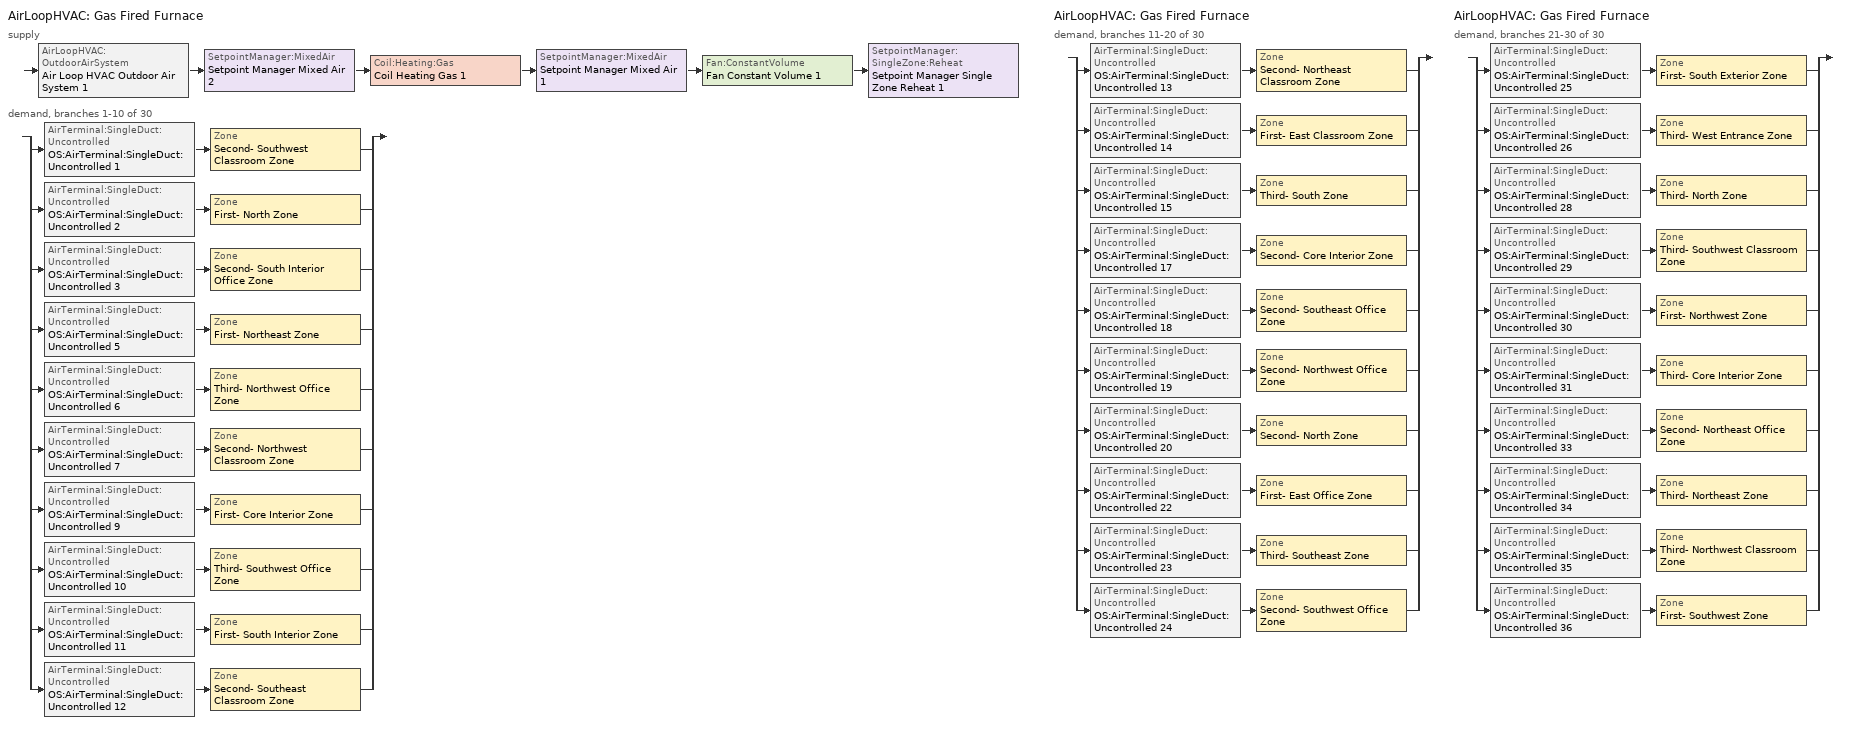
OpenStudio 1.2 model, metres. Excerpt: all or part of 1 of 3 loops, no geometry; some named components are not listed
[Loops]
AirLoopHVAC 'Gas Fired Furnace'
 supply: AirLoopHVAC:OutdoorAirSystem 'Air Loop HVAC Outdoor Air System 1' > SetpointManager:MixedAir 'Setpoint Manager Mixed Air 2' > Coil:Heating:Gas 'Coil Heating Gas 1' > SetpointManager:MixedAir 'Setpoint Manager Mixed Air 1' > Fan:ConstantVolume 'Fan Constant Volume 1' > SetpointManager:SingleZone:Reheat 'Setpoint Manager Single Zone Reheat 1'
 demand, branches 1-10 of 30: split
  | AirTerminal:SingleDuct:Uncontrolled 'OS:AirTerminal:SingleDuct:Uncontrolled 1' > Zone 'Second- Southwest Classroom Zone'
  | AirTerminal:SingleDuct:Uncontrolled 'OS:AirTerminal:SingleDuct:Uncontrolled 2' > Zone 'First- North Zone'
  | AirTerminal:SingleDuct:Uncontrolled 'OS:AirTerminal:SingleDuct:Uncontrolled 3' > Zone 'Second- South Interior Office Zone'
  | AirTerminal:SingleDuct:Uncontrolled 'OS:AirTerminal:SingleDuct:Uncontrolled 5' > Zone 'First- Northeast Zone'
  | AirTerminal:SingleDuct:Uncontrolled 'OS:AirTerminal:SingleDuct:Uncontrolled 6' > Zone 'Third- Northwest Office Zone'
  | AirTerminal:SingleDuct:Uncontrolled 'OS:AirTerminal:SingleDuct:Uncontrolled 7' > Zone 'Second- Northwest Classroom Zone'
  | AirTerminal:SingleDuct:Uncontrolled 'OS:AirTerminal:SingleDuct:Uncontrolled 9' > Zone 'First- Core Interior Zone'
  | AirTerminal:SingleDuct:Uncontrolled 'OS:AirTerminal:SingleDuct:Uncontrolled 10' > Zone 'Third- Southwest Office Zone'
  | AirTerminal:SingleDuct:Uncontrolled 'OS:AirTerminal:SingleDuct:Uncontrolled 11' > Zone 'First- South Interior Zone'
  | AirTerminal:SingleDuct:Uncontrolled 'OS:AirTerminal:SingleDuct:Uncontrolled 12' > Zone 'Second- Southeast Classroom Zone'
AirLoopHVAC 'Gas Fired Furnace'
 demand, branches 11-20 of 30: split
  | AirTerminal:SingleDuct:Uncontrolled 'OS:AirTerminal:SingleDuct:Uncontrolled 13' > Zone 'Second- Northeast Classroom Zone'
  | AirTerminal:SingleDuct:Uncontrolled 'OS:AirTerminal:SingleDuct:Uncontrolled 14' > Zone 'First- East Classroom Zone'
  | AirTerminal:SingleDuct:Uncontrolled 'OS:AirTerminal:SingleDuct:Uncontrolled 15' > Zone 'Third- South Zone'
  | AirTerminal:SingleDuct:Uncontrolled 'OS:AirTerminal:SingleDuct:Uncontrolled 17' > Zone 'Second- Core Interior Zone'
  | AirTerminal:SingleDuct:Uncontrolled 'OS:AirTerminal:SingleDuct:Uncontrolled 18' > Zone 'Second- Southeast Office Zone'
  | AirTerminal:SingleDuct:Uncontrolled 'OS:AirTerminal:SingleDuct:Uncontrolled 19' > Zone 'Second- Northwest Office Zone'
  | AirTerminal:SingleDuct:Uncontrolled 'OS:AirTerminal:SingleDuct:Uncontrolled 20' > Zone 'Second- North Zone'
  | AirTerminal:SingleDuct:Uncontrolled 'OS:AirTerminal:SingleDuct:Uncontrolled 22' > Zone 'First- East Office Zone'
  | AirTerminal:SingleDuct:Uncontrolled 'OS:AirTerminal:SingleDuct:Uncontrolled 23' > Zone 'Third- Southeast Zone'
  | AirTerminal:SingleDuct:Uncontrolled 'OS:AirTerminal:SingleDuct:Uncontrolled 24' > Zone 'Second- Southwest Office Zone'
AirLoopHVAC 'Gas Fired Furnace'
 demand, branches 21-30 of 30: split
  | AirTerminal:SingleDuct:Uncontrolled 'OS:AirTerminal:SingleDuct:Uncontrolled 25' > Zone 'First- South Exterior Zone'
  | AirTerminal:SingleDuct:Uncontrolled 'OS:AirTerminal:SingleDuct:Uncontrolled 26' > Zone 'Third- West Entrance Zone'
  | AirTerminal:SingleDuct:Uncontrolled 'OS:AirTerminal:SingleDuct:Uncontrolled 28' > Zone 'Third- North Zone'
  | AirTerminal:SingleDuct:Uncontrolled 'OS:AirTerminal:SingleDuct:Uncontrolled 29' > Zone 'Third- Southwest Classroom Zone'
  | AirTerminal:SingleDuct:Uncontrolled 'OS:AirTerminal:SingleDuct:Uncontrolled 30' > Zone 'First- Northwest Zone'
  | AirTerminal:SingleDuct:Uncontrolled 'OS:AirTerminal:SingleDuct:Uncontrolled 31' > Zone 'Third- Core Interior Zone'
  | AirTerminal:SingleDuct:Uncontrolled 'OS:AirTerminal:SingleDuct:Uncontrolled 33' > Zone 'Second- Northeast Office Zone'
  | AirTerminal:SingleDuct:Uncontrolled 'OS:AirTerminal:SingleDuct:Uncontrolled 34' > Zone 'Third- Northeast Zone'
  | AirTerminal:SingleDuct:Uncontrolled 'OS:AirTerminal:SingleDuct:Uncontrolled 35' > Zone 'Third- Northwest Classroom Zone'
  | AirTerminal:SingleDuct:Uncontrolled 'OS:AirTerminal:SingleDuct:Uncontrolled 36' > Zone 'First- Southwest Zone'
[Sizing:Zone] Zone Cooling Design Supply Air Temperature {C}=14; Zone Heating Design Supply Air Temperature {C}=40; Zone Cooling Design Supply Air Humidity Ratio {kg-H2O/kg-air}=0.0085; Zone Heating Design Supply Air Humidity Ratio {kg-H2O/kg-air}=0.008; Heating Design Air Flow Method=DesignDay
First- Northwest Zone; First- North Zone; First- Northeast Zone; First- East Classroom Zone; First- East Office Zone; First- South Interior Zone; First- South Exterior Zone; First- Southwest Zone; First- Core Interior Zone; Second- Northwest Classroom Zone; Second- Northwest Office Zone; Second- North Zone; Second- Northeast Office Zone; Second- Northeast Classroom Zone; Second- Southeast Classroom Zone; Second- Southeast Office Zone; Second- South Interior Office Zone; Second- Southwest Office Zone; Second- Southwest Classroom Zone; Second- Core Interior Zone; Third- Northwest Classroom Zone; Third- Northwest Office Zone; Third- North Zone; Third- Northeast Zone; Third- Southeast Zone; Third- South Zone; Third- Southwest Office Zone; Third- Southwest Classroom Zone; Third- West Entrance Zone; Third- Core Interior Zone
[Zone equipment]
First- Northwest Zone: Convective Baseboard Water 16, OS:AirTerminal:SingleDuct:Uncontrolled 30
First- North Zone: Convective Baseboard Water 14, OS:AirTerminal:SingleDuct:Uncontrolled 2
First- Northeast Zone: Convective Baseboard Water 15, OS:AirTerminal:SingleDuct:Uncontrolled 5
First- East Classroom Zone: Convective Baseboard Water 11, OS:AirTerminal:SingleDuct:Uncontrolled 14
First- East Office Zone: Convective Baseboard Water 13, OS:AirTerminal:SingleDuct:Uncontrolled 22
First- South Interior Zone: Convective Baseboard Water 18, OS:AirTerminal:SingleDuct:Uncontrolled 11
First- South Exterior Zone: Convective Baseboard Water 17, OS:AirTerminal:SingleDuct:Uncontrolled 25
First- Southwest Zone: Convective Baseboard Water 19, OS:AirTerminal:SingleDuct:Uncontrolled 36
First- Core Interior Zone: Convective Baseboard Water 10, OS:AirTerminal:SingleDuct:Uncontrolled 9
Second- Northwest Classroom Zone: Convective Baseboard Water 26, OS:AirTerminal:SingleDuct:Uncontrolled 7
Second- Northwest Office Zone: Convective Baseboard Water 27, OS:AirTerminal:SingleDuct:Uncontrolled 19
Second- North Zone: Convective Baseboard Water 23, OS:AirTerminal:SingleDuct:Uncontrolled 20
Second- Northeast Office Zone: Convective Baseboard Water 25, OS:AirTerminal:SingleDuct:Uncontrolled 33
Second- Northeast Classroom Zone: Convective Baseboard Water 24, OS:AirTerminal:SingleDuct:Uncontrolled 13
Second- Southeast Classroom Zone: Convective Baseboard Water 30, OS:AirTerminal:SingleDuct:Uncontrolled 12
Second- Southeast Office Zone: Convective Baseboard Water 31, OS:AirTerminal:SingleDuct:Uncontrolled 18
Second- South Interior Office Zone: Convective Baseboard Water 29, OS:AirTerminal:SingleDuct:Uncontrolled 3
Second- Southwest Office Zone: Convective Baseboard Water 33, OS:AirTerminal:SingleDuct:Uncontrolled 24
Second- Southwest Classroom Zone: Convective Baseboard Water 32, OS:AirTerminal:SingleDuct:Uncontrolled 1
Second- Core Interior Zone: Convective Baseboard Water 21, OS:AirTerminal:SingleDuct:Uncontrolled 17
Third- Northwest Classroom Zone: Convective Baseboard Water 39, OS:AirTerminal:SingleDuct:Uncontrolled 35
Third- Northwest Office Zone: Convective Baseboard Water 40, OS:AirTerminal:SingleDuct:Uncontrolled 6
Third- North Zone: Convective Baseboard Water 37, OS:AirTerminal:SingleDuct:Uncontrolled 28
Third- Northeast Zone: Convective Baseboard Water 38, OS:AirTerminal:SingleDuct:Uncontrolled 34
Third- Southeast Zone: Convective Baseboard Water 42, OS:AirTerminal:SingleDuct:Uncontrolled 23
Third- South Zone: Convective Baseboard Water 41, OS:AirTerminal:SingleDuct:Uncontrolled 15
Third- Southwest Office Zone: Convective Baseboard Water 44, OS:AirTerminal:SingleDuct:Uncontrolled 10
Third- Southwest Classroom Zone: Convective Baseboard Water 43, OS:AirTerminal:SingleDuct:Uncontrolled 29
Third- West Entrance Zone: Convective Baseboard Water 45, OS:AirTerminal:SingleDuct:Uncontrolled 26
Third- Core Interior Zone: Convective Baseboard Water 35, OS:AirTerminal:SingleDuct:Uncontrolled 31
[AirLoopHVAC]
Gas Fired Furnace: Design Supply Air Flow Rate {m3/s}=AutoSize
[Sizing:System]
Gas Fired Furnace: Type of Load to Size On=Sensible; Design Outdoor Air Flow Rate {m3/s}=4; Minimum System Air Flow Ratio=1; Preheat Design Temperature {C}=7; Preheat Design Humidity Ratio {kg-H2O/kg-Air}=0.008; Precool Design Temperature {C}=12.8; Precool Design Humidity Ratio {kg-H2O/kg-Air}=0.008; Central Cooling Design Supply Air Temperature {C}=12.8; Central Heating Design Supply Air Temperature {C}=40; Sizing Option=NonCoincident; 100% Outdoor Air in Cooling=Yes; 100% Outdoor Air in Heating=Yes; Central Cooling Design Supply Air Humidity Ratio {kg-H2O/kg-Air}=0.0085; Central Heating Design Supply Air Humidity Ratio {kg-H2O/kg-Air}=0.008; Cooling Design Air Flow Method=DesignDay; Cooling Design Air Flow Rate {m3/s}=0; Heating Design Air Flow Method=DesignDay; Heating Design Air Flow Rate {m3/s}=0; System Outdoor Air Method=ZoneSum
[Fan:ConstantVolume]
Fan Constant Volume 1: Availability Schedule=NECB-D-Fan; Pressure Rise {Pa}=500; Maximum Flow Rate {m3/s}=AutoSize
[Coil:Heating:Gas]
Coil Heating Gas 1: Availability Schedule=Always On Discrete; Gas Burner Efficiency=0.75; Nominal Capacity {W}=AutoSize; Parasitic Electric Load {W}=0; Parasitic Gas Load {W}=0
[SetpointManager:SingleZone:Reheat]
Setpoint Manager Single Zone Reheat 1: Minimum Supply Air Temperature {C}=-99; Maximum Supply Air Temperature {C}=99; Control Zone=Third- Southwest Classroom Zone
[Controller:OutdoorAir]
Controller Outdoor Air 1: Minimum Outdoor Air Flow Rate {m3/s}=Autosize; Maximum Outdoor Air Flow Rate {m3/s}=Autosize; Economizer Control Type=NoEconomizer; Economizer Control Action Type=ModulateFlow; Economizer Maximum Limit Dry-Bulb Temperature {C}=28; Economizer Maximum Limit Enthalpy {J/kg}=64000; Economizer Minimum Limit Dry-Bulb Temperature {C}=-100; Lockout Type=NoLockout; Minimum Limit Type=FixedMinimum; Controller Mechanical Ventilation=Controller Mechanical Ventilation 1; High Humidity Control=No; Heat Recovery Bypass Control Type=BypassWhenOAFlowGreaterThanMinimum
[Controller:MechanicalVentilation]
Controller Mechanical Ventilation 1: Availability Schedule=Always On Discrete; System Outdoor Air Method=ZoneSum
[AirLoopHVAC:OutdoorAirSystem]
Air Loop HVAC Outdoor Air System 1: Controller=Controller Outdoor Air 1
[AirTerminal:SingleDuct:Uncontrolled] Maximum Air Flow Rate {m3/s}=AutoSize
Name | Availability Schedule
OS:AirTerminal:SingleDuct:Uncontrolled 1 | Always On Discrete 2
OS:AirTerminal:SingleDuct:Uncontrolled 2 | Always On Discrete 3
OS:AirTerminal:SingleDuct:Uncontrolled 3 | Always On Discrete 4
OS:AirTerminal:SingleDuct:Uncontrolled 5 | Always On Discrete 6
OS:AirTerminal:SingleDuct:Uncontrolled 6 | Always On Discrete 7
OS:AirTerminal:SingleDuct:Uncontrolled 7 | Always On Discrete 8
OS:AirTerminal:SingleDuct:Uncontrolled 9 | Always On Discrete 10
OS:AirTerminal:SingleDuct:Uncontrolled 10 | Always On Discrete 11
OS:AirTerminal:SingleDuct:Uncontrolled 11 | Always On Discrete 12
OS:AirTerminal:SingleDuct:Uncontrolled 12 | Always On Discrete 13
OS:AirTerminal:SingleDuct:Uncontrolled 13 | Always On Discrete 14
OS:AirTerminal:SingleDuct:Uncontrolled 14 | Always On Discrete 15
OS:AirTerminal:SingleDuct:Uncontrolled 15 | Always On Discrete 16
OS:AirTerminal:SingleDuct:Uncontrolled 17 | Always On Discrete 18
OS:AirTerminal:SingleDuct:Uncontrolled 18 | Always On Discrete 19
OS:AirTerminal:SingleDuct:Uncontrolled 19 | Always On Discrete 20
OS:AirTerminal:SingleDuct:Uncontrolled 20 | Always On Discrete 21
OS:AirTerminal:SingleDuct:Uncontrolled 22 | Always On Discrete 23
OS:AirTerminal:SingleDuct:Uncontrolled 23 | Always On Discrete 24
OS:AirTerminal:SingleDuct:Uncontrolled 24 | Always On Discrete 25
OS:AirTerminal:SingleDuct:Uncontrolled 25 | Always On Discrete 26
OS:AirTerminal:SingleDuct:Uncontrolled 26 | Always On Discrete 27
OS:AirTerminal:SingleDuct:Uncontrolled 28 | Always On Discrete 29
OS:AirTerminal:SingleDuct:Uncontrolled 29 | Always On Discrete 30
OS:AirTerminal:SingleDuct:Uncontrolled 30 | Always On Discrete 31
OS:AirTerminal:SingleDuct:Uncontrolled 31 | Always On Discrete 32
OS:AirTerminal:SingleDuct:Uncontrolled 33 | Always On Discrete 34
OS:AirTerminal:SingleDuct:Uncontrolled 34 | Always On Discrete 35
OS:AirTerminal:SingleDuct:Uncontrolled 35 | Always On Discrete 36
OS:AirTerminal:SingleDuct:Uncontrolled 36 | Always On Discrete 37
[Schedule:Constant] Value=1
Always On Discrete; Always On Discrete 2; Always On Discrete 3; Always On Discrete 4; Always On Discrete 6; Always On Discrete 7; Always On Discrete 8; Always On Discrete 10; Always On Discrete 11; Always On Discrete 12; Always On Discrete 13; Always On Discrete 14; Always On Discrete 15; Always On Discrete 16; Always On Discrete 18; Always On Discrete 19; Always On Discrete 20; Always On Discrete 21; Always On Discrete 23; Always On Discrete 24; Always On Discrete 25; Always On Discrete 26; Always On Discrete 27; Always On Discrete 29; Always On Discrete 30; Always On Discrete 31; Always On Discrete 32; Always On Discrete 34; Always On Discrete 35; Always On Discrete 36; Always On Discrete 37
[Schedule:Ruleset]
NECB-D-Fan: Default Day Schedule=Schedule Day 28
[Schedule:Day]
Schedule Day 28: 24, 0, 0
sunNECB-D-Fan 1; satNECB-D-Fan 1: 1, 0, 0, 2, 0, 0, 3, 0, 0, 4, 0, 0, 5, 0, 0, 6, 0, 0, 7, 0, 0, 8, 0, 0, 9, 0, 0, 10, 0, 0, 11, 0, 0, 12, 0, 0, 13, 0, 0, 14, 0, 0, 15, 0, 0, 16, 0, 0, 17, 0, 0, 18, 0, 0, 19, 0, 0, 20, 0, 0, 21, 0, 0, 22, 0, 0, 23, 0, 0, 24, 0, 0
wkdNECB-D-Fan 1: 1, 0, 0, 2, 0, 0, 3, 0, 0, 4, 0, 0, 5, 0, 0, 6, 0, 0, 7, 0, 0, 8, 0, 1, 9, 0, 1, 10, 0, 1, 11, 0, 1, 12, 0, 1, 13, 0, 1, 14, 0, 1, 15, 0, 1, 16, 0, 1, 17, 0, 1, 24, 0, 0.00368607
[Schedule:Rule] Schedule Ruleset=NECB-D-Fan; Date Specification Type=DateRange; Start Month=1; Start Day=1; End Month=12; End Day=31
Name | Rule Order | Day Schedule | Apply Sunday | Apply Monday | Apply Tuesday | Apply Wednesday | Apply Thursday | Apply Friday | Apply Saturday
sunNECB-D-Fanrule | 0 | sunNECB-D-Fan 1 | Yes | No | No | No | No | No | No
satNECB-D-Fanrule | 1 | satNECB-D-Fan 1 | No | No | No | No | No | No | Yes
wkdNECB-D-Fan rule | 2 | wkdNECB-D-Fan 1 | No | Yes | Yes | Yes | Yes | Yes | No
